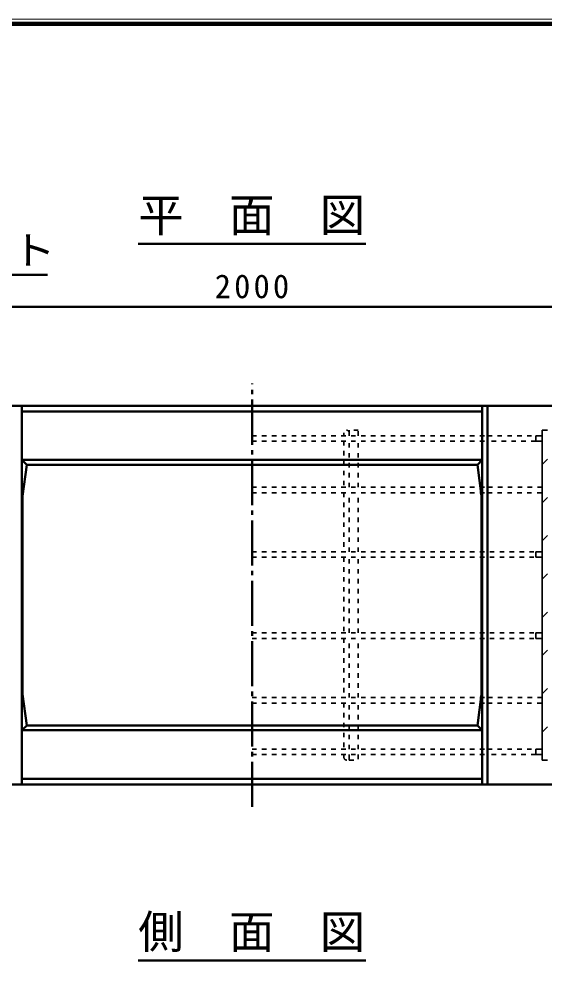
# Model space of a CAD drawing. Units: millimetres, scale not verified. Extents: x 100 to 4105, y 100 to 2870.
# Drawn here: x 2658 to 3241, y 1800 to 2870 of the extents above; entities that cross this region are included whole.
import ezdxf
from ezdxf.enums import TextEntityAlignment as Align

# ---------------------------------------------------------------- set-up
doc = ezdxf.new("R2010")
doc.units = ezdxf.units.MM
doc.header["$LTSCALE"] = 5
doc.linetypes.add('USER1', pattern=[2.2, 1, -1.2])
doc.linetypes.add('USER3', pattern=[13.4, 10, -1.2, 1, -1.2])
doc.layers.add('V-nasSTD', color=7, linetype='Continuous', lineweight=50)
doc.styles.add('ＭＳ ゴシック', font='')
doc.styles.get('ＭＳ ゴシック').set_extended_font_data('MS Gothic')

msp = doc.modelspace()

# ---------------------------------------------------------------- linework, layer by layer
at = {"layer": 'V-nasSTD', "lineweight": 100}
msp.add_line((4100, 2865), (105, 2865), dxfattribs=at)
at = {"layer": 'V-nasSTD'}
for p, q in [((2789.81, 2620.855), (3042.616, 2620.855)), ((2308.984, 2586.396), (2688.984, 2586.396)), ((1916.213, 2550.855), (3916.213, 2550.855)), ((3916.213, 2440.855), (1916.213, 2440.855)), ((2660.713, 2440.855), (2654.713, 2440.855)), ((2654.713, 2440.855), (3177.713, 2440.855)), ((2660.713, 2020.855), (2660.713, 2440.855)), ((3171.713, 2020.855), (3171.713, 2440.855)), ((3171.713, 2440.855), (3177.713, 2440.855)), ((3177.713, 2020.855), (3177.713, 2440.855)), ((3171.713, 2434.855), (2660.713, 2434.855)), ((2665.972, 2375.596), (2660.713, 2380.855)), ((3171.713, 2380.855), (2660.713, 2380.855)), ((3166.454, 2375.596), (3171.713, 2380.855)), ((2661.413, 2340.855), (2665.972, 2375.596)), ((3166.454, 2375.596), (2665.972, 2375.596)), ((3171.013, 2340.855), (3166.454, 2375.596)), ((2661.413, 2340.855), (2661.413, 2120.855)), ((3171.013, 2340.855), (3171.013, 2120.855)), ((2661.413, 2120.855), (2665.972, 2086.114)), ((3171.013, 2120.855), (3166.454, 2086.114)), ((2665.972, 2086.114), (2660.713, 2080.855)), ((3171.713, 2080.855), (2660.713, 2080.855)), ((3166.454, 2086.114), (2665.972, 2086.114)), ((3166.454, 2086.114), (3171.713, 2080.855)), ((3171.713, 2026.855), (2660.713, 2026.855)), ((1916.213, 2020.855), (3916.213, 2020.855)), ((2660.713, 2020.855), (2654.713, 2020.855)), ((3177.713, 2020.855), (2654.713, 2020.855)), ((2789.81, 1825.394), (3042.616, 1825.394))]:
    msp.add_line(p, q, dxfattribs=at)
at = {"layer": 'V-nasSTD', "linetype": 'USER3'}
msp.add_line((2916.213, 1995.855), (2916.213, 2465.855), dxfattribs=at)
at = {"layer": 'V-nasSTD', "linetype": 'USER1', "lineweight": 35}
for p, q in [((3018.213, 2407.855), (3018.213, 2410.855)), ((3034.213, 2413.855), (3024.213, 2413.855)), ((3024.213, 2410.855), (3024.213, 2413.855)), ((3024.213, 2407.855), (3024.213, 2410.855)), ((3034.213, 2407.855), (3034.213, 2413.855)), ((2916.213, 2407.855), (3177.713, 2407.855)), ((2916.213, 2401.855), (3177.713, 2401.855)), ((3018.213, 2401.855), (3018.213, 2350.567)), ((3024.213, 2350.567), (3024.213, 2401.855)), ((3034.213, 2350.567), (3034.213, 2401.855)), ((3177.713, 2407.855), (3231.213, 2407.855)), ((3231.213, 2401.855), (3177.713, 2401.855)), ((2916.213, 2350.567), (3177.713, 2350.567)), ((2916.213, 2344.567), (3177.713, 2344.567)), ((3018.213, 2344.567), (3018.213, 2278.855)), ((3024.213, 2278.855), (3024.213, 2344.567)), ((3034.213, 2278.855), (3034.213, 2344.567)), ((3238.213, 2350.567), (3177.713, 2350.567)), ((3177.713, 2344.567), (3238.213, 2344.567)), ((2916.213, 2278.855), (3231.213, 2278.855)), ((2916.213, 2272.855), (3231.213, 2272.855)), ((3018.213, 2272.855), (3018.213, 2188.855)), ((3024.213, 2188.855), (3024.213, 2272.855)), ((3034.213, 2188.855), (3034.213, 2272.855)), ((2916.213, 2188.855), (3231.213, 2188.855)), ((2916.213, 2182.855), (3231.213, 2182.855)), ((3018.213, 2182.855), (3018.213, 2117.143)), ((3024.213, 2117.143), (3024.213, 2182.855)), ((3034.213, 2117.143), (3034.213, 2182.855)), ((2916.213, 2117.143), (3177.713, 2117.143)), ((2916.213, 2111.143), (3177.713, 2111.143)), ((3018.213, 2111.143), (3018.213, 2059.855)), ((3024.213, 2059.855), (3024.213, 2111.143)), ((3034.213, 2059.855), (3034.213, 2111.143)), ((3238.213, 2117.143), (3177.713, 2117.143)), ((3177.713, 2111.143), (3238.213, 2111.143)), ((2916.213, 2059.855), (3177.713, 2059.855)), ((3177.713, 2059.855), (3231.213, 2059.855)), ((2916.213, 2053.855), (3177.713, 2053.855)), ((3018.213, 2053.855), (3018.213, 2050.855)), ((3024.213, 2053.855), (3024.213, 2050.855)), ((3024.213, 2050.855), (3024.213, 2047.855)), ((3024.213, 2047.855), (3034.213, 2047.855)), ((3034.213, 2053.855), (3034.213, 2047.855)), ((3231.213, 2053.855), (3177.713, 2053.855))]:
    msp.add_line(p, q, dxfattribs=at)
at = {"layer": 'V-nasSTD', "lineweight": 35}
for p, q in [((3238.213, 2413.837), (3238.213, 2047.837)), ((3238.213, 2413.837), (3244.213, 2413.837)), ((3231.213, 2407.855), (3231.213, 2401.855)), ((3238.213, 2407.855), (3231.213, 2407.855)), ((3231.213, 2401.855), (3238.213, 2401.855)), ((3244.213, 2381.828), (3238.213, 2375.828)), ((3244.213, 2339.401), (3238.213, 2333.401)), ((3244.213, 2296.975), (3238.213, 2290.975)), ((3231.213, 2278.855), (3231.213, 2272.855)), ((3238.213, 2278.855), (3231.213, 2278.855)), ((3231.213, 2272.855), (3238.213, 2272.855)), ((3244.213, 2254.549), (3238.213, 2248.549)), ((3244.213, 2212.122), (3238.213, 2206.122)), ((3231.213, 2188.855), (3231.213, 2182.855)), ((3238.213, 2188.855), (3231.213, 2188.855)), ((3231.213, 2182.855), (3238.213, 2182.855)), ((3244.213, 2169.696), (3238.213, 2163.696)), ((3244.213, 2127.269), (3238.213, 2121.269)), ((3244.213, 2084.843), (3238.213, 2078.843)), ((3231.213, 2059.855), (3231.213, 2053.855)), ((3238.213, 2059.855), (3231.213, 2059.855)), ((3231.213, 2053.855), (3238.213, 2053.855)), ((3238.213, 2047.837), (3244.213, 2047.837))]:
    msp.add_line(p, q, dxfattribs=at)
at = {"layer": 'V-nasSTD', "lineweight": 13}
msp.add_lwpolyline([(100, 100), (100, 2870), (4105, 2870), (4105, 100)], close=True, dxfattribs=at)
at = {"layer": 'V-nasSTD', "linetype": 'USER1', "lineweight": 35}
for centre, start, end in [((3021.213, 2410.855), 0, 180), ((3021.213, 2050.855), 180, 0)]:
    msp.add_arc(centre, 3, start, end, dxfattribs=at)

# ---------------------------------------------------------------- texts
at = {"layer": 'V-nasSTD', "style": 'ＭＳ ゴシック'}
for s, p in [('平\u3000面\u3000図', (2789.81, 2671.255)), ('側\u3000面\u3000図', (2789.81, 1875.794))]:
    msp.add_text(s, height=36.95, dxfattribs=at).set_placement(p, align=Align.TOP_LEFT)
at = {"layer": 'V-nasSTD', "style": 'ＭＳ ゴシック', "width": 1.15}
msp.add_text('4-M16インサート', height=31.67, dxfattribs=at).set_placement((2326.104, 2629.596), align=Align.TOP_LEFT)
at = {"layer": 'V-nasSTD', "insert": (2874.813, 2586.855), "char_height": 26.39, "attachment_point": 1, "style": 'ＭＳ ゴシック'}
msp.add_mtext('\\T1.2;2000', dxfattribs=at)

doc.saveas('drawing.dxf')
